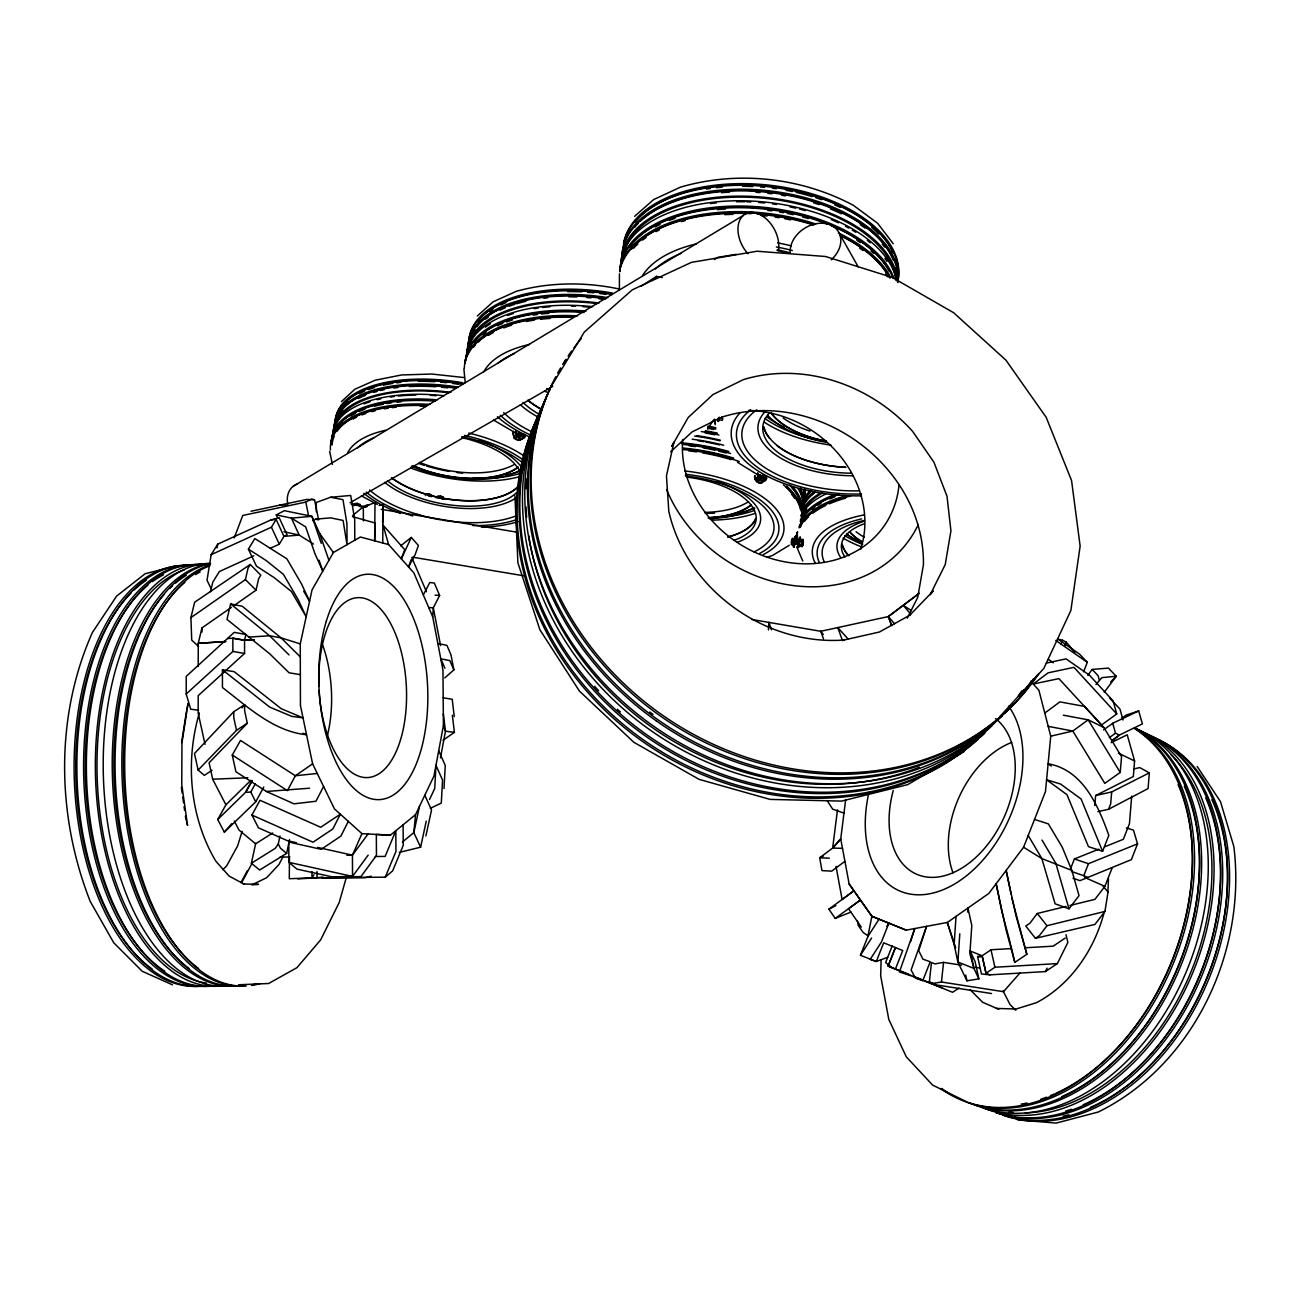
<?xml version="1.0" encoding="UTF-8"?>
<svg xmlns="http://www.w3.org/2000/svg" width="1301" height="1301" viewBox="0 0 1301 1301"><rect width="100%" height="100%" fill="white"/><g stroke="black" fill="none" stroke-linecap="round" stroke-linejoin="round"><path stroke-width="1.5" d="M198.224 666.567L198.256 643.328L201.915 627.944L231.432 607.339M222.438 669.804L269.73 707.126L291.766 716.379L303.019 717.876L281.244 708.703L234.213 671.658L222.438 669.804L222.438 687.497C247.694 706.85 273.486 731.373 306.532 734.74L302.905 733.227M198.63 710.232L190.727 709.208L186.206 694.002L186.222 676.39L234.213 632.351L245.905 634.481L244.555 640.32L244.572 653.444L198.191 695.661L198.175 713.143L205.038 744.351M797.497 544.046L797.594 542.484M797.643 544.029L798.359 541.411M797.789 540.728L796.911 541.883M798.294 543.476C798.798 547.363 799.546 536.077 798.798 542.159M799.465 543.2L799.025 546.095L802.164 546.566L803.4 541.915M798.928 541.655L798.781 540.094L798.261 541.118M799.042 543.574L799.221 544.745L799.334 542.972M799.302 540.956L798.733 541.85M619.374 289.96L619.439 273.812M794.423 542.924L795.09 543.379M794.732 541.07L794.651 539.492M794.878 542.566C792.651 549.705 797.968 523.75 794.911 542.68M795.253 542.615L795.09 544.127L795.399 539.59M795.171 540.338L795.155 536.451L794.374 538.858M795.838 543.493L795.643 541.639M796.391 543.542L796.846 542.371M796.765 542.842L796.911 544.403L797.432 543.379M796.928 540.289L796.846 539.801A118.733 54.105 4.5 0 1 797.627 531.719M798.407 541.818C801.692 526.921 797.155 557.153 798.342 542.598M792.033 543.672L792.179 542.598M791.805 541.623L792.407 539.151M792.651 543.249L792.781 541.72L792.244 543.265M791.984 539.834L792.342 542.143M795.106 539.427L793.48 547.201L793.399 543.102M793.512 543.428L793.919 543.054M794.293 539.59L794.358 541.005M289.44 858.335L289.294 878.728L323.412 877.411L297.783 878.907M802.164 546.566L803.27 539.573L800.115 539.118L798.57 547.623L798.781 543.314M382.624 522.628L383.014 505.064L379.079 505.406M382.738 543.005L383.014 505.064M881.102 960.073L880.679 975.848L888.794 1019.415L906.309 1056.851L932.606 1085.083L966.318 1101.638M463.888 368.964L465.238 382.657M802.587 544.501C803.969 533.28 801.335 552.453 802.392 542.647M443.999 788.536L445.267 765.492L438.697 750.726M768.436 629.96L768.891 622.398L771.493 629.83M803.221 543.314L802.587 545.249L802.408 544.078M802.652 541.801L802.083 544.794M802.896 543.233L802.896 544.777M803.416 541.558L803.221 540.761L802.554 542.712L802.473 541.395M797.155 544.046L797.643 540.826M798.18 540.533L797.594 543.639M798.147 541.135L797.594 540.679M792.764 543.281L792.927 541.834L792.732 542.907M794.423 542.062L794.569 543.005M795.106 541.118L795.057 540.013M795.383 543.704L796.212 543.542M795.529 540.744L796.098 539.687L796.277 540.858M796.033 543.135L796.586 543.607M796.423 543.184L796.586 544.355L796.667 543.265M796.911 543.493L796.797 543.249M797.269 540.777L797.302 540.354A118.7 54.154 4.5 0 1 797.318 532.288M797.171 543.298L797.708 543.769M797.399 541.021L796.846 540.565M799.107 543.346L799.465 542.761M792.016 543.2C794.472 533.036 787.886 545.33 793.984 544.956L794.602 542.045L792.195 541.688L791.577 544.599M792.423 539.622L792.098 540.679M795.187 540.809L795.155 539.948M1065.991 934.703L1067.877 942.363L1057.371 963.586L994.923 967.245L986.028 973.262L982.157 955.796L970.172 950.966L975.051 961.52L978.856 978.872L966.936 980.808L957.861 962.024L954.137 944.477L956.024 916.392M959.796 933.793L957.894 962.024L974.026 968.464L970.204 950.966M967.668 912.066L967.944 908.049L971.798 925.483L969.879 953.812L974.026 968.464M399.309 852.383L420.613 847.195L413.832 832.575L415.539 814.637L433.949 776.095L443.413 725.6L442.958 670.064L432.696 616.772L433.314 607.795L439.624 595.484L434.323 583.011L429.769 582.539L423.313 594.931M1133.805 768.94L1139.725 767.574L1149.32 772.859L1148.067 788.585L1108.566 809.287L1097.865 811.629M1131.707 796.098L1129.447 823.647L1123.316 839.324L1104.5 846.886M1111.135 742.66L1127.219 734.805L1134.586 760.971L1133.317 776.534L1095.637 795.545L1094.775 805.498M1048.216 726.365L1072.805 731.048L1104.793 783.365L1120.226 772.436L1121.56 756.629L1103.833 727.503L1084.546 706.41L1059.86 701.889L1044.784 713.078M1149.32 772.859L1111.688 791.935L1110.664 803.953L1108.566 809.287M718.542 419.703L718.461 421.475L719.372 417.214M794.082 544.306L794.033 547.282L795.074 543.623M1030.701 681.204L1038.914 690.294L1050.736 736.171L1045.467 791.61L1023.578 847.26L988.825 893.445L947.339 922.458L906.179 930.15L871.865 916.294L849.163 884.046L840.739 838.917L845.601 800.196M796.976 541.395L797.041 540.354M797.724 541.509L797.676 540.435M798.716 542.647L798.781 544.68L799.448 543.021M798.847 543.249L798.847 543.932M799.237 541.736L800.261 536.858L799.025 546.095M802.522 544.729L802.457 543.655M803.27 541.671L803.302 542.826M791.967 542.094L792.081 542.924M792.081 542.289L792.569 539.622M792.846 540.793L792.472 541.183M795.854 541.232L795.724 540.387M796.602 541.346L796.521 539.769L795.822 542.859M943.567 962.382L934.85 963.878L931.483 962.48L929.337 981.995L932.719 983.442L941.452 982.011L943.567 962.382L961.537 965.179M718.071 418.385L717.859 421.378L718.526 418.532M844.918 861.327L831.713 871.133L821.972 870.613L819.679 857.782L832.656 848.057L837.502 809.791M354.083 505.227L354.295 503.698L357.303 503.357L360.117 504.544L359.905 506.073M802.164 542.663L802.148 540.598M803.221 542.192L802.847 544.42M791.87 543.2L792.033 541.606M795.789 541.704L795.562 540.061M796.098 541.118L795.936 542.289M796.846 541.232L796.684 542.403M797.968 541.411L797.806 542.566M798.586 544.029L799.481 540.191M799.465 541.623L799.204 543.363M365.727 506.918L365.923 505.373L368.947 505.032M795.269 541.59L795.074 542.745M797.139 541.866L796.96 543.021M798.554 542.68L798.18 540.452M181.603 742.562L186.45 711.419M1066.104 906.423L1037.287 913.481L1029.855 923.255L1025.79 926.019L1035.417 938.314L1094.905 924.442L1104.939 911.432L1108.029 892.014L1103.037 886.095M270.218 548.339L279.292 544.192L283.96 536.37L287.017 534.727L279.211 517.798L271.063 519.863L217.755 544.127L211.169 554.665L207.022 580.279L211.12 588.637M440.519 495.892L440.177 497.974L442.86 499.226L443.202 497.161L440.519 495.892L437.445 496.136L437.038 497.665M428.631 495.925L428.988 493.86L425.899 494.104L425.508 495.632M796.212 542.907L796.586 540.631M796.472 542.322L796.098 543.411M217.056 547.949L217.755 544.127M353.905 505.78L354.295 503.698M356.913 505.439L357.303 503.357M359.726 506.626L360.117 504.544M440.454 757.93L445.462 731.162L443.316 713.826M1103.931 913.204C1094.06 950.072 1070.869 984.515 1036.604 1002.632L1016.081 1009.007L996.322 1008.421M1107.883 892.405L1108.452 878.956M887.705 957.308L876.305 961.472L860.449 955.292L867.865 936.574L871.865 916.294M186.775 709.809L188.076 703.402L181.961 742.773L181.766 784.536L187.555 825.387L186.498 821.76M796.017 542.728L795.627 543.769M794.358 542.598L793.968 543.216M798.18 541.541L798.716 540.842M798.635 543.119L798.391 544.111M802.099 544.306L802.473 540.647L802.766 541.785M713.989 419.459L713.517 420.89M255.728 843.276L251.386 863.246L259.647 869.995L286.627 853.391L289.554 839.633M251.386 863.246L275.308 848.317L278.284 843.942L279.975 836.055M419.491 806.376L413.832 832.575L402.464 842.007M300.255 643.914L312.029 589.922L333.381 552.502L360.41 537.004L388.609 544.582L413.816 572.814L432.696 616.772M420.613 847.211L426.256 821.142M425.899 835.925L431.525 809.97L424.809 795.22M234.717 605.063L256.037 590.182L258.639 578.75L260.802 575.14L250.247 564.488L194.63 602.233L190.922 617.633L191.719 640.092L198.549 646.402M190.922 617.633L245.401 579.612L248.052 568.114L250.247 564.488M300.287 656.891L281.097 637.88L242.23 606.25L230.602 603.908L226.992 619.406L269.632 653.72L289.066 672.796L300.336 674.634M210.502 591.727L212.762 582.246L219.349 571.562L253.858 555.803M791.886 540.175L791.707 542.875M792.651 540.289L792.732 539.948M794.878 543.655L795.464 543.428M431.281 496.64L431.672 495.128L428.988 493.86M442.795 498.673L443.202 497.161M346.359 877.346L339.171 902.585L320.664 939.875L296.921 967.684L268.591 983.507L238.538 984.776M242.116 831.355L237.644 845.861L226.618 865.946L222.829 869.686M802.099 541.346L803.27 539.573M910.57 941.631L914.766 928.54L899.43 971.961L911.025 975.766M199.346 712.948C185.035 761.638 189.67 817.272 215.868 861.246L229.122 876.077L244.393 884.257L243.076 883.932L258.541 884.355L251.857 884.859L266.624 877.736L278.934 864.547L283.309 856.253M411.214 559.56L408.563 566.927L415.165 554.551L418.402 545.526L411.327 537.427L400.61 545.851M411.327 537.427L401.326 558.828L404.741 549.656L383.144 525.262L388.609 544.582M234.229 537.931L242.767 515.456L305.8 502.088L311.687 498.999L314.533 499.812L318.599 519.912L315.769 519.148L312.842 520.725M1069.942 905.48L1094.922 899.365L1104.891 886.371L1112.127 867.913M1126.422 827.94L1133.464 830.136L1137.546 843.845L1131.382 859.636L1079.976 880.647L1072.967 878.224M1070.398 869.182L1074.398 858.969L1098.857 849.146M1071.487 871.459L1083.766 875.687L1088.465 863.701L1137.546 843.845M1102.598 851.293L1081.082 798.977L1060.478 783.983L1046.589 779.803L1066.966 794.667L1088.465 846.658L1102.598 851.293L1108.826 835.372C1098.19 805.612 1082.969 769.867 1048.118 763.785L1051.241 766.045M958.951 988.158L952.592 992.289L895.364 969.18L902.731 950.527L883.688 942.835L876.321 961.488L870.141 959.439L881.379 942.103L888.876 923.157L886.81 926.328M922.799 980.596L930.215 961.797L922.962 959.162L918.701 950.755L926.572 926.345L911.123 969.977L915.449 978.206L922.799 980.596L912.944 976.4M1061.031 643.962L1062.51 640.222L1066.267 642.141L1074.902 652.403M1064.803 645.881L1066.267 642.141L1065.356 643.231M1083.587 671.771L1087.311 662.323L1079.586 654.159L1057.469 638.807M892.242 945.827L885.639 962.512L892.031 967.602L908.911 974.433M371.143 876.191L365.288 877.638L321.851 877.85L385.259 877.15L395.959 851.423L395.813 830.77L385.129 856.416L375.241 856.513M296.514 842.739L288.789 841.031L288.855 862.335L296.953 869.117L332.194 876.874L352.538 876.402L352.441 855.18L361.922 833.616M429.525 799.513L434.729 788.536L435.965 765.33L442.551 780.08L441.299 803.107L430.289 808.311M348.31 821.37L340.895 836.104L321.249 849.325L292.253 842.853L258.444 827.826L251.939 815.06L259.972 800.261L320.68 827.257L340.342 814.198L332.845 828.965L313.004 842.219L251.939 815.06M907.301 618.154L917.742 597.305L923.434 564.78C924.848 465.547 815.662 386.95 721.762 417.166M323.591 786.503L315.915 801.27L293.945 803.823L266.429 791.48L235.888 771.721L232.277 755.035L240.522 740.432L295.36 775.754L317.265 773.461M240.961 882.615L247.304 870.857M241.726 882.501L252.02 863.409M1011.04 948.608L990.988 949.763L982.157 955.796L977.604 956.56L981.458 973.994L989.963 974.839L1045.337 971.587L1047.175 968.172M250.947 780.226L225.919 804.782L217.722 819.516L224.325 832.168L255.728 801.823L263.794 787.007M231.724 823.728L224.325 832.168M255.728 801.823L250.784 792.098L255.289 783.852M251.922 780.779L245.58 792.293L217.722 819.516M252.15 780.925L245.58 792.276L250.784 792.098M211.169 554.665L271.421 527.214L276.137 519.424L283.96 536.37L299.197 535.101L313.46 544.013M634.595 216.34L653.671 199.573L680.488 187.149C737.634 170.431 801.009 177.359 853.472 205.395L877.573 223.219L893.234 243.742M248.393 549.136L266.054 560.455L283.39 574.326L298.254 599.777L306.174 616.772L291.408 591.483L274.104 577.579L256.443 566.13L248.393 549.136L254.85 538.549L286.87 558.812L301.669 584.214L309.557 601.241L303.67 591.142M550.665 387.243L584.344 332.031L632.237 289.863L691.449 262.363L757.084 251.223L825.615 256.508L892.34 277.471L953.649 312.728L1005.949 360.182L1046.183 417.328L1071.552 480.508L1080.139 546.095L1070.869 610.511L1043.825 668.421L999.818 716.591M867.865 936.574L879.021 919.189M860.449 955.292L871.572 938.021M707.646 429.119L712.915 420.792M368.183 855.082L352.538 876.402L288.855 862.335M346.879 855.31L352.425 855.147L368.069 833.974M1087.766 675.365L1092.173 669.43L1108.419 668.096L1116.225 676.276L1104.24 692.311M1095.962 684.472L1101.914 677.626L1116.225 676.276L1110.712 681.919M1104.939 911.432L1046.996 925.727L1039.499 935.533L1035.417 938.314M1028.213 835.47L1041.857 858.579L1055.127 903.821L1068.983 908.814L1079.033 895.657L1071.845 870.402L1062.201 847.081L1048.362 823.891L1034.539 819.419M314.045 874.744L311.98 877.378L311.964 871.621M759.508 474.686L760.646 478.134L763.557 479.451L765.313 477.321M225.919 804.782L212.681 779.234L209.087 762.793L247.304 723.226L244.604 710.655L244.604 704.735L233.773 711.712L194.467 753.507L198.126 770.094L204.355 775.396L212.063 770.192M242.019 707.842L244.604 704.735M832.656 848.089L840.739 838.934L832.656 848.057L842.495 848.366M1020.195 972.725L1003.494 991.687L941.452 982.011M653.883 279.308L656.582 276.349L662.274 277.585M198.126 770.094L236.506 730.333L247.304 723.226M909.659 615.373L933.272 590.898L930.199 594.703L945.242 564.553L950.933 530.824L946.998 496.234L933.907 462.164L912.652 431.412C871.085 385.08 804.083 361.158 743.424 379.599L712.948 394.577L688.196 417.507L671.771 446.341L673.999 442.047L666.454 475.873L668.828 511.472C686.538 589.32 764.728 645.784 844.04 640.043M670.649 451.821L692.002 431.965L722.153 417.019M341.512 401.554L354.848 389.243L375.176 380.217L401.619 374.948L431.834 374.037L463.79 377.518M186.206 694.002L232.863 651.443L232.863 638.173L244.555 640.287L254.313 639.669L244.555 640.287L232.863 638.222L227.642 638.515M477.337 315.964L493.128 301.816L516.481 291.245C549.835 282.057 585.271 281.845 619.016 288.952M444.796 677.886L453.87 669.885L450.975 654.81L446.91 645.345L437.835 643.491M385.259 877.15L392.626 870.906L403.245 845.341L403.115 824.801M352.734 515.472L363.321 506.772L374.997 502.674L374.655 540.826L375.127 523.002L352.457 516.611M332.21 876.907L360.946 876.598L376.461 855.391L376.331 834.429L390.414 835.177L415.539 814.637M919.27 593.305L888.355 616.56L820.72 631.294M919.091 593.419L888.29 616.544L891.722 625.651L888.355 616.56L894.503 623.764M851.049 912.05L835.209 918.392L828.9 909.171L853.911 890.778L842.121 899.528L836.023 866.336M835.209 918.392L860.416 900.032L848.528 908.732L861.262 927.076M1116.746 713.94L1101.524 724.999L1058.9 678.618L1033.254 684.017L1048.118 672.828L1073.959 667.348L1116.746 713.94L1113.103 700.93L1089.425 675.154L1066.023 658.875L1046.297 663.103M1103.541 729.926L1112.729 723.275L1138.684 710.948L1142.408 723.893L1119.348 735.098L1111.672 740.627M1121.787 718.298L1126.259 715.062L1138.684 710.948M1109.346 737.634L1115.494 733.211L1119.348 735.098L1111.916 741.31M443.007 740.253L454.407 732.382L452.341 715.176M1010.275 943.062L1001.835 911.497L996.143 883.721L1005.901 929.125L1014.813 962.398L1026.831 954.3L1011.869 898.21M1065.194 938.086L1053.143 946.169L1025.074 947.795M714.379 259.566L717.697 257.37L736.333 254.313M1045.337 971.587L1057.371 963.586M641.36 286.106L656.582 276.349M272.69 832.965L255.614 843.829L238.929 829.957L234.294 820.996M515.716 437.25L513.928 438.388L517.017 439.738M520.189 436.469L524.482 435.168L520.189 436.469L517.765 433.672L519.132 432.81L521.555 435.607M789.284 545.282L772.615 555.413L766.826 557.332M292.969 486.444L743.326 215.429M963.878 751.75L907.691 784.633L841.601 801.091L770.078 799.399L699.125 779.364L633.88 742.318L579.433 691.091L539.899 629.765L517.896 562.78L514.936 495.86M350.05 502.755L552.746 386.381M910.098 615.048L879.378 632.026L843.65 640.108M760.646 478.134L762.646 477.044L765.557 478.361L763.557 479.451M277.812 518.286L276.251 514.92L284.35 510.675L311.931 516.334L319.623 533.41L328.925 560.308M828.9 909.171L835.844 905.659M823.354 856.058L819.679 857.814L829.355 858.172M354.783 540.224L354.685 519.441L350.701 495.47L330.649 497.258L316.289 502.462L316.322 511.716M436.014 497.714L440.34 497.356L444.08 499.129M175.115 566.228L145.175 573.725L116.635 596.069L92.355 632.562C54.821 716.965 56.642 815.971 90.192 901.333L113.74 942.77L142.183 971.245L172.464 984.841M1050.736 736.171L1072.805 731.048L1088.173 719.827L1103.833 727.503M1095.637 795.545L1111.688 791.935M250.995 511.244L306.711 499.438L314.533 499.812M761.41 480.573L758.711 481.045L756.369 478.296L754.856 479.142L757.182 481.874M309.508 788.211L266.429 791.48M271.063 519.863L276.137 519.424M315.769 519.148L330.73 517.863L343.074 520.433L347.042 544.68L346.944 523.75L342.976 499.633L330.649 497.258M248.556 637.132L269.6 635.75L281.097 637.88L300.255 643.881L300.45 705.484M212.681 779.218L247.873 777.754M279.943 857.196L289.96 856.936M437.868 497.551L443.413 498.885M279.878 504.902L285.944 505.032M428.745 607.567L433.314 607.795L440.584 645.572M390.414 835.193L361.954 833.648L334.438 808.88L312.598 763.817L295.36 775.754L287.407 790.65L232.277 755.035M435.136 595.142L439.624 595.484M1017.512 1119.901L1056.233 1123.088L1098.369 1111.981C1194.351 1064.608 1246.765 950.933 1233.852 846.561L1220.501 801.644L1197.164 766.484M977.604 956.56L981.003 956.902M454.407 732.382L445.462 731.162L443.413 725.6M792.244 538.338L794.651 538.695M800.082 541.053L803.237 541.525M799.546 544.55L802.701 545.021M791.301 544.387L793.984 544.956M975.506 967.359L979.49 967.977M991.557 993.541L936.671 984.987L929.337 981.995M443.186 697.808L452.211 699.271L454.26 716.575M351.107 504.235L365.126 506.593M381.128 509.293L517.18 532.239M412.336 557.137L524.352 575.888M751.636 619.455L820.785 631.294L823.289 634.465M232.863 651.443L244.572 653.444M1063.356 715.192L1088.173 719.827L1120.226 772.436M276.251 514.92L291.424 518.107L311.931 516.334L321.266 543.346M284.008 531.751L299.197 535.101L291.424 518.107L305.686 526.905L315.07 554.063L322.794 571.058L319.054 560.227M317.72 847.439L352.425 855.147M1057.729 639.116L1062.51 640.222M428.777 495.323L431.916 496.527M428.728 495.632L430.989 496.331M1074.398 858.969L1088.465 863.701M843.975 813.141L832.673 809.141L827.029 800.489M892.047 967.619L888.111 966.074L895.462 947.502L888.128 966.09L895.364 969.18M989.996 974.856L985.995 973.262L982.125 955.796M906.212 930.15L871.898 916.294L849.179 884.062M916.408 977.458L942.64 988.061M998.745 1009.283L982.662 1002.29L970.302 989.866M1071.845 870.418L1041.857 858.579L1023.578 847.244M1083.766 875.671L1087.717 877.427M1084.692 877.459L1104.907 886.371M1118.388 753.133L1134.586 760.971M361.402 495.876L377.29 504.381M515.554 432.94L493.486 420.012M737.439 462.245L758.955 475.564M911.529 610.673L903.252 605.355L910.619 613.974M1055.778 640.434L1087.311 662.323M1048.346 659.314L1053.322 662.778M868.011 935.842L863.083 932.394L858.318 925.531L857.505 921.157M230.602 603.908L269.616 635.782M286.627 853.391L280.431 848.171L278.284 843.942M1015.853 1010.259L1010.064 1004.616L1003.087 990.939M269.6 635.75L289.017 654.907M245.401 579.612L256.037 590.182M1092.173 669.43L1098.093 675.707L1099.296 680M1109.477 697.889L1119.95 709.045L1123.056 720.038M848.301 639.23L837.795 627.586L842.479 640.629M1037.287 913.481L1046.996 925.727M319.623 533.41L333.381 552.502M802.766 561.024L796.684 546.729M1042.003 840.056L1055.81 863.344L1068.983 908.814M839.259 233.286L858.188 266.835M955.747 947.941L947.307 922.458L954.137 944.477M973.994 968.464L978.856 978.872M271.421 527.214L279.292 544.192M444.942 668.226L440.795 658.843L449.837 660.583L453.87 669.885M411.88 557.722L426.452 591.76M820.785 631.294L823.452 638.775M1112.729 723.275L1115.494 733.211M1026.831 954.3L1016 915.806L1006.145 870.418L1011.056 894.242M1010.779 944.933L1014.813 962.398M990.988 949.763L994.923 967.245M965.684 975.051L966.936 980.808M236.506 730.333L233.773 717.68L233.773 711.712M300.433 705.467L312.614 763.85M329.657 451.252L332.373 464.392M305.8 502.088L308.418 514.952M181.376 787.43L182.189 793.171M182.725 796.993L183.539 802.733M184.075 806.555L184.612 810.377M185.425 816.117L185.978 819.939M201.915 627.944L202.045 631.993M363.402 520.872L363.321 506.772L367.256 506.431L366.264 506.463A5.383 2.374 10.7 0 0 365.239 506.658M317.005 871.491L317.037 877.281M747.945 253.711A26.898 17.986 61.1 0 1 739.781 220.211A26.898 17.986 61.1 0 1 764.728 217.609A26.898 17.986 61.1 0 1 778.34 250.524M287.83 504.544A21.45 17.157 58 0 1 296.872 484.216M519.229 433.77A2 1.529 57.8 0 0 521.522 435.054A2.407 1.838 57.8 0 1 519.668 433.981A2 1.529 57.8 0 0 521.213 434.876M515.879 437.933A2 1.529 57.7 0 1 515.163 437.591M525.441 435.347A5.724 4.391 57.8 0 1 519.912 438.209A5.724 4.391 57.8 0 1 515.944 431.151M525.116 435.542A5.724 4.391 57.8 0 1 519.587 438.404A5.724 4.391 57.8 0 1 515.619 431.347M521.213 435.25A2 1.529 57.8 0 1 518.741 433.493M518.644 436.502A2 1.529 57.8 0 1 516.578 433.737A2.391 1.838 57.8 0 0 519.961 436.339M522.563 437.835A5.724 4.391 57.8 0 1 516.79 439.169A5.724 4.391 57.8 0 1 513.44 432.436M522.953 435.266A5.724 4.391 57.8 0 1 522.921 436.616M522.238 438.03A5.724 4.391 57.8 0 1 515.879 438.974A5.724 4.391 57.8 0 1 513.472 431.428M522.644 435.477A5.724 4.391 57.8 0 1 522.595 436.827M518.969 436.485A2 1.529 57.8 0 1 516.155 433.981M518.66 435.998A2.407 1.838 57.8 0 1 517.749 435.201M518.644 435.737A2 1.529 57.8 0 1 517.879 435.071A2.407 1.838 57.8 0 0 518.383 435.526M519.636 436.372A2.391 1.838 57.8 0 1 515.944 433.753M518.839 436.551A2 1.529 57.8 0 1 516.367 433.867M519.538 436.599A2.391 1.838 57.8 0 1 516.155 433.623M519.701 435.054A2 1.529 57.8 0 1 518.514 433.461M518.806 435.25A2.407 1.838 57.8 0 1 518.4 434.794M517.863 433.672A2.407 1.838 57.8 0 1 517.798 433.087M518.432 436.307A2 1.529 57.8 0 1 516.741 434.046M518.448 436.128A2.407 1.838 57.8 0 1 517.538 435.331A2 1.529 57.8 0 0 518.644 436.177M516.936 433.623A2.407 1.838 57.8 0 0 517.213 434.794A2 1.529 57.8 0 1 516.952 433.916M519.766 436.437A2.407 1.838 57.8 0 1 518.757 436.469M518.237 436.274A2.407 1.838 57.8 0 1 516.725 433.77M521.847 434.908A2.407 1.838 57.8 0 1 519.896 433.835M519.018 435.119A2.407 1.838 57.8 0 1 518.611 434.648M518.286 434.111A2.407 1.838 57.8 0 1 518.074 433.542M519.733 435.315A2.407 1.838 57.8 0 1 518.286 433.396M521.002 435.006A2 1.529 57.8 0 1 519.099 433.672A2.407 1.838 57.8 0 0 521.896 435.087A2.407 1.838 57.8 0 1 518.497 433.266M522.904 433.981A2 1.529 57.8 0 1 521.636 433.835M523.701 433.786A2.407 1.838 57.8 0 1 520.953 433.884M523.035 433.916A2 1.529 57.8 0 1 521.425 433.965M523.49 433.932A2.407 1.838 57.8 0 1 521.229 434.371M521.002 434.68A2 1.529 57.8 0 1 520.156 434.225M515.977 438.226A2.391 1.838 57.8 0 1 514.968 437.673M514.545 437.217A2.391 1.838 57.8 0 1 514.237 436.697M515.651 438.063A2 1.529 57.7 0 1 515.229 437.9M761.817 477.5A1.984 1.431 61.8 0 1 760.857 475.776A1.984 1.431 61.8 0 0 761.882 477.321M765.606 476.296A1.984 1.431 61.8 0 1 762.874 475.353A2.374 1.724 61.8 0 0 765.915 476.719M763.232 481.061A5.643 4.114 61.8 0 1 757.93 482.476A5.643 4.114 61.8 0 1 754.596 475.808M763.589 480.866A5.643 4.114 61.8 0 1 758.288 482.281A5.643 4.114 61.8 0 1 754.954 475.613M760.516 479.272A1.968 1.431 61.8 0 1 757.914 476.67M761.931 477.711A1.968 1.431 61.8 0 1 760.467 474.946A2.374 1.724 61.8 0 0 761.687 477.939M766.435 477.939A5.659 4.114 61.8 0 1 760.825 480.573A5.659 4.114 61.8 0 1 757.8 472.686M766.793 477.743A5.659 4.114 61.8 0 1 761.768 480.687A5.659 4.114 61.8 0 1 757.849 473.694M760.63 478.67A1.968 1.431 61.8 0 1 759.849 478.166M759.15 476.833A1.968 1.431 61.8 0 1 759.182 475.906M760.256 478.719A2.374 1.724 61.8 0 1 759.8 478.361M759.134 477.337A2.374 1.724 61.8 0 1 758.987 475.629M761.654 477.695A1.968 1.431 61.8 0 1 760.581 476.036M763.524 478.02A2.374 1.724 61.8 0 1 762.175 478.183M760.483 476.654A1.968 1.431 61.8 0 1 760.304 475.694M760.109 475.515A2.374 1.724 61.8 0 0 760.321 476.686A1.968 1.431 61.8 0 1 760.06 475.824M760.565 479.012A1.968 1.431 61.8 0 1 758.694 476.166M760.971 479.402A2.374 1.724 61.8 0 1 758.272 476.036M760.256 479.223A2.374 1.724 61.8 0 1 758.516 475.89M760.386 478.801A1.968 1.431 61.8 0 1 759.605 478.296M759.052 477.434A1.968 1.431 61.8 0 1 758.938 476.036M759.865 475.646A2.374 1.724 61.8 0 0 760.093 476.816A1.968 1.431 61.8 0 1 759.817 475.955M760.483 478.589A2.374 1.724 61.8 0 1 760.044 478.231M759.199 476.621A2.374 1.724 61.8 0 1 759.231 475.499M759.768 477.044A1.968 1.431 61.8 0 1 759.654 475.646M759.849 476.947A2.374 1.724 61.8 0 1 759.703 475.239M758.759 475.759A2.374 1.724 61.8 0 0 760.5 479.093A1.968 1.431 61.8 0 1 757.572 476.849A2.374 1.724 61.8 0 0 760.906 479.451M758.158 476.865A1.968 1.431 61.8 0 0 760.467 479.223A1.968 1.431 61.8 0 1 757.914 476.995M761.134 479.321A2.374 1.724 61.8 0 1 757.963 476.686M756.71 480.036A2.358 1.724 61.8 0 1 756.32 479.565M757.247 477.874A1.968 1.431 61.8 0 0 757.393 478.345A2.374 1.724 61.8 0 1 757.247 477.077M757.231 478.378A2.374 1.724 61.8 0 1 757.052 477.792M762.191 477.06A2.374 1.724 61.8 0 1 761.345 475.45M764.988 476.703A2.374 1.724 61.8 0 1 764.484 477.5A2.374 1.724 61.8 0 0 764.955 477.239M762.484 476.735A1.984 1.431 61.8 0 1 761.914 475.873M764.386 477.109A1.984 1.431 61.8 0 0 764.646 476.816A1.984 1.431 61.8 0 1 764.386 476.93M763.362 475.678A1.984 1.431 61.8 0 0 765.573 476.459A1.984 1.431 61.8 0 1 763.589 475.548M765.671 476.849A2.374 1.724 61.8 0 1 762.711 475.369M763.362 478.101A2.374 1.724 61.8 0 1 762.906 478.15M761.931 477.809A2.374 1.724 61.8 0 1 760.63 475.841M761.752 477.125A1.984 1.431 61.8 0 1 761.052 475.776M761.719 477.321A2.374 1.724 61.8 0 1 760.874 475.711M764.516 476.963A2.374 1.724 61.8 0 1 764.321 477.418A2.374 1.724 61.8 0 0 765.037 477.028M765.752 476.638A2.374 1.724 61.8 0 1 762.484 475.499M763.98 476.849A1.984 1.431 61.8 0 1 763.573 476.654M762.435 476.93A2.374 1.724 61.8 0 1 761.768 475.89M763.329 476.784A1.984 1.431 61.8 0 1 762.63 476.068M764.858 476.849A1.984 1.431 61.8 0 1 764.533 477.012M765.199 477.109A2.374 1.724 61.8 0 1 764.337 477.369M762.906 476.654A2.374 1.724 61.8 0 1 762.532 476.182M762.662 476.784A2.374 1.724 61.8 0 1 761.996 475.759M748.612 410.433A108.926 94.192 33 0 1 860.595 549.494M918.246 524.661A141.825 121.188 33 0 1 791.886 585.369A141.825 121.188 33 0 1 666.584 489.501M899.04 484.606A113.122 96.746 33 0 1 782.161 561.316A113.122 96.746 33 0 1 682.716 439.543M984.987 732.609A276.69 239.872 34.3 0 1 980.661 736.773A277.08 240.116 34.3 0 0 985.02 732.577M977.734 739.472A276.69 239.872 34.3 0 1 640.368 739.895A276.69 239.872 34.3 0 1 535.475 421.914M977.685 739.391A277.08 240.116 34.3 0 1 640.45 737.748A277.08 240.116 34.3 0 1 536.305 420.044M1022.635 693.173A282.089 243.222 34.3 0 1 1020.13 696.295M1013.577 703.955A282.089 243.222 34.3 0 1 1005.201 712.769A282.496 243.466 34.3 0 0 1012.373 705.451M1030.864 681.919A282.089 243.222 34.3 0 1 1026.278 688.392M652.956 714.379A278.593 240.197 34.3 0 1 649.768 712.005M538.272 415.539A278.024 240.701 34.3 0 0 644.743 735.537A278.024 240.701 34.3 0 0 984.158 733.26A278.414 240.945 34.3 0 1 643.052 732.105A278.414 240.945 34.3 0 1 540.679 410.222M1021.708 690.961A279.682 241.742 34.3 0 1 1018.293 695.807M991.834 725.812A279.682 241.742 34.3 0 1 649.134 729.324A279.682 241.742 34.3 0 1 542.501 405.945M919.352 767.216A276.202 238.734 34.3 0 1 528.743 535.654M526.629 517.213A276.202 238.734 34.3 0 1 526.076 506.967M526.173 488.737A276.202 238.734 34.3 0 1 526.84 478.817M1023.708 690.002A280.805 242.425 34.3 0 1 1018.976 696.393M994.533 723.096A280.805 242.425 34.3 0 1 651.085 724.413A280.805 242.425 34.3 0 1 544.843 400.578M1033.514 678.764A282.496 243.466 34.3 0 1 1020.391 696.344M1027.888 688.018A283.488 244.068 34.3 0 1 672.584 724.185A283.488 244.068 34.3 0 1 552.177 384.12M563.935 363.028A283.488 244.068 34.3 0 1 566.13 359.661M1037.239 675.089A283.488 244.068 34.3 0 1 1030.327 684.83M1038.8 673.544A283.894 244.328 34.3 0 1 678.569 725.714A283.894 244.328 34.3 0 1 555.755 376.753M557.641 373.192A283.894 244.328 34.3 0 1 560.617 367.923M562.683 364.459A283.894 244.328 34.3 0 1 565.902 359.352M568.114 356.002A283.894 244.328 34.3 0 1 571.562 351.075M573.92 347.855A283.894 244.328 34.3 0 1 581.319 338.553M620.414 712.005A274.56 237.709 34.3 0 1 617.39 709.289M598.639 690.733A274.56 237.709 34.3 0 1 594.59 686.278M995.509 718.591A87.639 56.837 -65.8 0 1 1003.266 819.028A87.639 56.837 -65.8 0 1 922.116 876.126A87.639 56.837 -65.8 0 1 893.25 790.52M1008.535 706.199A109.869 70.921 -65.8 0 1 956.121 883.07A109.869 70.921 -65.8 0 1 868.97 792.358M953.031 872.857A86.094 57.651 -65.7 0 1 1011.755 742.416M1134.342 728.381A205.607 141.467 -67.4 0 1 1157.971 990.663A205.607 141.467 -67.4 0 1 941.062 1088.791M1134.7 728.332A205.477 141.516 -67.4 0 1 1169.453 972.481A205.477 141.516 -67.4 0 1 967.391 1102.337M949.697 1093.881A205.477 141.516 -67.4 0 1 941.599 1088.4M1144.229 732.951A203.85 142.248 -67.4 0 1 1201.408 970.757A203.85 142.248 -67.4 0 1 995.85 1112.534M1178.088 784.633A202.907 139.744 -67.4 0 1 1056.005 1093.247M1054.314 1094.011A202.907 139.744 -67.4 0 1 1050.427 1095.653M1046.541 1097.182A202.907 139.744 -67.4 0 1 1040.67 1099.264M1027.009 1102.988A202.907 139.744 -67.4 0 1 1021.236 1104.094M1135.871 728.544A204.615 141.907 -67.4 0 1 1187.276 969.31A204.615 141.907 -67.4 0 1 981.377 1107.362M1139.676 730.544A204.257 142.069 -67.4 0 1 1193.147 971.831A204.257 142.069 -67.4 0 1 985.426 1108.777M1149.824 735.439A203.72 142.313 -67.4 0 1 1201.929 975.555A203.72 142.313 -67.4 0 1 996.094 1112.631M1152.784 737.016A203.411 142.443 -67.4 0 1 1207.962 975.067A203.411 142.443 -67.4 0 1 1002.973 1115.071M1154.751 737.992A203.281 142.508 -67.5 0 1 1209.523 977.262A203.281 142.508 -67.5 0 1 1003.185 1115.168M1134.423 727.779A205.151 141.663 -67.4 0 1 1175.697 972.042A205.151 141.663 -67.4 0 1 970.644 1103.492M1184.3 786.276A202.468 139.955 -67.4 0 1 1061.583 1096.694M1134.716 727.861A205.021 141.728 -67.4 0 1 1178.917 970.335A205.021 141.728 -67.4 0 1 974.612 1104.923M1171.144 754.824A201.72 140.297 -67.4 0 1 1191.358 970.92A201.72 140.297 -67.4 0 1 1025.351 1112.892M1013.072 1112.501A201.72 140.297 -67.4 0 1 1009.056 1112.062M1205.783 798.033A201.183 140.541 -67.4 0 1 1083.245 1104.728M1071.552 1109.249A201.183 140.541 -67.4 0 1 1065.682 1111.087M1211.849 799.611A200.761 140.719 -67.5 0 1 1224.55 841.682M1224.891 843.747A200.761 140.719 -67.5 0 1 1090.401 1107.379M1068.918 1114.778A200.761 140.719 -67.5 0 1 1063.063 1116.144M352.782 505.308A5.383 2.374 10.8 0 1 354.604 504.772L358.198 505.081A4.31 1.903 10.8 0 1 360.93 506.479M360.865 506.805A4.31 1.903 10.8 0 0 358.149 505.39L354.555 505.097A5.383 2.374 10.8 0 0 353.53 505.292M831.29 259.761A26.947 20.686 -32.3 0 0 825.55 223.544A26.947 20.686 -32.3 0 0 790.26 252.931A107.902 57.911 6.4 0 0 777.234 249.792M518.611 486.167A74.531 34.607 10 0 1 460.7 500.511A74.531 34.607 10 0 1 391.471 477.809M518.286 486.119A74.173 34.428 10 0 1 460.635 500.397A74.173 34.428 10 0 1 391.731 477.809M516.237 492.916A74.255 34.314 10 0 1 455.464 505.552A74.255 34.314 10 0 1 387.568 480.817M461.969 437.705A74.255 34.314 10 0 1 521.083 474.345M515.749 498.12A78.792 36.412 10 0 1 384.657 482.329M478.768 440.323A78.792 36.412 10 0 1 493.388 446.162M495.242 447.056A78.792 36.412 10 0 1 523.181 469.759M515.7 516.025A93.33 42.884 10 0 1 442.925 520.205M441.006 519.88A93.33 42.884 10 0 1 369.582 490.038M461.822 436.599A93.33 42.884 10 0 1 524.986 464.766M517.31 519.359A98.388 45.193 10 0 1 473.011 525.637M412.645 515.96A98.388 45.193 10 0 1 366.231 492.103M357.694 447.82A98.388 45.193 10 0 1 373.842 437.868M464.522 435.38A98.388 45.193 10 0 1 522.384 459.367M518.253 521.571A103.43 47.535 10 0 1 481.386 527.198M400.399 513.391A103.43 47.535 10 0 1 363.76 493.29M347.692 452.699A103.43 47.535 10 0 1 385.665 430.273M468.702 433.054A103.43 47.535 10 0 1 524.986 456.586M330.438 449.918A120.44 55.878 10 0 1 426.11 405.652M331.641 443.657A120.31 56.089 10 0 1 437.217 399.814M334.113 430.631A120.034 56.512 10.1 0 1 455.789 388.235M334.39 429.232A120.001 56.561 10.1 0 1 458.05 387.08M332.08 445.04A119.025 55.276 10 0 1 334.259 436.177M337.089 431.2A119.025 55.276 10 0 1 426.647 404.92M330.698 444.796A120.408 55.927 10 0 1 430.322 404.383M331.348 441.381A120.343 56.041 10 0 1 434.957 401.131M332.487 435.412A120.212 56.236 10.1 0 1 444.129 395.715M334.617 431.672A118.733 55.715 10.1 0 1 448.943 392.804M333.251 431.444A120.131 56.366 10.1 0 1 450.927 392.349M337.252 418.532A118.619 55.91 10.1 0 1 456 387.487M335.024 422.093A119.936 56.675 10.1 0 1 462.652 384.25M335.3 420.678A119.903 56.707 10.1 0 1 462.896 382.787M337.74 427.753A118.944 55.39 10 0 1 342.553 422.207M350.733 415.978A118.944 55.39 10 0 1 355.547 413.263M359.092 411.571A118.944 55.39 10 0 1 364.817 409.246M374.346 406.27A118.944 55.39 10 0 1 383.388 404.204M387.21 403.521A118.944 55.39 10 0 1 391.113 402.936M397.098 402.204A118.944 55.39 10 0 1 400.903 401.846M338.016 426.321A118.911 55.439 10 0 1 435.396 400.383M340.52 413.149A118.651 55.862 10.1 0 1 342.716 410.303M358.312 398.529A118.651 55.862 10.1 0 1 365.597 395.228M373.696 392.414A118.651 55.862 10.1 0 1 377.079 391.438M380.591 390.544A118.651 55.862 10.1 0 1 384.234 389.731M393.813 388.056A118.651 55.862 10.1 0 1 397.781 387.552M409.441 386.56A118.651 55.862 10.1 0 1 435.737 386.771M441.706 387.243A118.651 55.862 10.1 0 1 447.723 387.877M341.447 408.303A118.537 56.008 10.1 0 1 347.709 401.358M359.222 393.634A118.537 56.008 10.1 0 1 364.605 391.097M368.476 389.552A118.537 56.008 10.1 0 1 374.607 387.487M383.307 385.21A118.537 56.008 10.1 0 1 392.739 383.421M396.675 382.852A118.537 56.008 10.1 0 1 400.659 382.38M418.385 381.323A118.537 56.008 10.1 0 1 434.632 381.697M440.567 382.104A118.537 56.008 10.1 0 1 446.568 382.689M452.585 383.421A118.537 56.008 10.1 0 1 458.586 384.299M341.708 406.888A118.505 56.057 10.1 0 1 462.782 383.502M352.961 419.068A119.058 55.227 10 0 1 356.36 417.345M361.922 414.938A119.058 55.227 10 0 1 365.89 413.49M371.712 411.685A119.058 55.227 10 0 1 375.176 410.774M384.38 408.823A119.058 55.227 10 0 1 388.251 408.189M392.186 407.652A119.058 55.227 10 0 1 396.203 407.18M420.158 406.205A119.058 55.227 10 0 1 426.386 406.384M363.987 403.895A118.83 55.585 10.1 0 1 369.988 401.765M377.209 399.7A118.83 55.585 10.1 0 1 380.803 398.854M390.267 397.081A118.83 55.585 10.1 0 1 394.203 396.529M398.204 396.073A118.83 55.585 10.1 0 1 415.946 395.049M430.289 395.325A118.83 55.585 10.1 0 1 436.209 395.699M517.928 467.075A73.881 34.883 10.1 0 1 413.344 465.595M518.237 467.238A74.238 35.062 10.1 0 1 413.149 465.758M513.846 464.766A73.799 34.997 10.1 0 1 419.621 462.424M519.489 470.539A81.556 38.591 10.1 0 1 411.409 466.181M519.782 471.352A93.265 44.413 10.1 0 1 506.431 474.8M520.774 473.206A97.559 46.478 10.1 0 1 492.282 478.199M484.623 478.524A97.559 46.478 10.1 0 1 472.783 478.345M519.213 476.8A101.852 48.511 10.1 0 1 410.547 467.97M462.701 473.206A92.501 44.136 10.1 0 1 456.895 472.539M449.203 471.369A92.501 44.136 10.1 0 1 426.533 466.034M424.565 465.433A92.501 44.136 10.1 0 1 418.678 463.465M420.565 515.359A98.339 45.259 10 0 1 416.97 514.334M542.029 409.685A79.784 40.022 8.6 0 1 527.816 400.334M542.257 409.62A79.394 39.827 8.6 0 1 528.108 400.318M539.639 414.531A79.475 39.697 8.6 0 1 523.051 402.432M538.321 417.149A84.354 42.12 8.6 0 1 520.302 404.692M532.109 431.899A99.917 49.617 8.6 0 1 503.682 412.563M528.954 434.306A105.332 52.284 8.6 0 1 500.332 415.295M498.25 362.93A105.332 52.284 8.6 0 1 514.464 353.514M529.523 436.892A110.731 55 8.6 0 1 497.421 416.71M483.744 371.858A110.731 55 8.6 0 1 529.588 344.423M464.294 368.167A128.929 64.643 8.6 0 1 573.432 317.249M465.156 363.06A128.815 64.822 8.6 0 1 583.856 312.484M465.416 361.548A128.783 64.871 8.6 0 1 586.035 311.085M466.945 352.555A128.571 65.18 8.6 0 1 599.111 303.019M468.002 346.277A128.425 65.392 8.6 0 1 607.811 297.653M464.912 362.93A128.897 64.692 8.6 0 1 577.498 315.85M468.604 352.604A127.287 64.123 8.6 0 1 470.929 347.269M474.198 342.196A127.287 64.123 8.6 0 1 584.198 311.768M466.587 352.994A128.669 65.034 8.6 0 1 592.622 306.678M469.124 347.221A127.075 64.416 8.6 0 1 597.126 303.605M468.116 344.001A128.457 65.343 8.6 0 1 605.648 298.888M473.271 333.381A126.978 64.578 8.6 0 1 475.353 329.934M485.419 319.2A126.978 64.578 8.6 0 1 488.574 316.826M499.942 310.175A126.978 64.578 8.6 0 1 505.276 307.768M509.033 306.288A126.978 64.578 8.6 0 1 514.92 304.271M516.66 303.735A126.978 64.578 8.6 0 1 525.88 301.312M543.916 298.222A126.978 64.578 8.6 0 1 547.607 297.815M568.911 296.823A126.978 64.578 8.6 0 1 576.847 296.97M586.881 297.539A126.978 64.578 8.6 0 1 590.947 297.88M599.111 298.791A126.978 64.578 8.6 0 1 603.16 299.344M469.84 342.748A126.945 64.627 8.6 0 1 470.637 339.073M476.8 326.746A126.945 64.627 8.6 0 1 605.42 298.108M468.978 338.911A128.344 65.522 8.6 0 1 612.169 294.579M471.499 333.983A126.815 64.806 8.6 0 1 473.499 328.535M477.662 321.623A126.815 64.806 8.6 0 1 612.186 293.847M469.238 337.414A128.311 65.57 8.6 0 1 612.381 293.034M473.336 347.367A127.4 63.944 8.6 0 1 475.515 344.716M477.987 342.13A127.4 63.944 8.6 0 1 573.887 316.533M482.834 334.731A127.319 64.074 8.6 0 1 485.989 332.389M497.372 325.787A127.319 64.074 8.6 0 1 502.723 323.412M506.479 321.949A127.319 64.074 8.6 0 1 512.366 319.965M533.231 315.135A127.319 64.074 8.6 0 1 537.313 314.517M541.444 313.996A127.319 64.074 8.6 0 1 548.908 313.281M485.452 327.136A127.173 64.286 8.6 0 1 490.428 323.721M507.536 315.493A127.173 64.286 8.6 0 1 513.423 313.492M534.272 308.63A127.173 64.286 8.6 0 1 538.338 308.012M542.452 307.491A127.173 64.286 8.6 0 1 549.916 306.76M571.464 306.158A127.173 64.286 8.6 0 1 575.449 306.255M583.027 306.662A127.173 64.286 8.6 0 1 588.784 307.117M489.436 311.671A126.847 64.757 8.6 0 1 492.803 309.41M500.787 304.987A126.847 64.757 8.6 0 1 506.138 302.58M567.724 291.57A126.847 64.757 8.6 0 1 581.628 291.879M587.678 292.286A126.847 64.757 8.6 0 1 593.776 292.823M599.875 293.538A126.847 64.757 8.6 0 1 605.957 294.384M488.493 335.365A127.433 63.895 8.6 0 1 493.16 332.698M503.731 327.917A127.433 63.895 8.6 0 1 511.521 325.217M526.401 321.477A127.433 63.895 8.6 0 1 534.435 320.079M540.614 319.265A127.433 63.895 8.6 0 1 549.998 318.42M550.079 390.024A87.265 44.608 8.6 0 1 546.729 388.511M548.42 392.707A108.975 56.057 8.6 0 1 544.68 391.243M686.944 477.125A73.393 33.907 7.2 0 1 751.474 505.504A73.393 33.907 7.2 0 1 734.268 540.273M685.383 475.971A92.257 42.38 7.2 0 1 765.59 508.675A92.257 42.38 7.2 0 1 754.011 551.966M685.481 474.231A97.25 44.657 7.2 0 1 769.395 508.008A97.25 44.657 7.2 0 1 759.654 553.413M684.684 470.946A102.242 46.966 7.2 0 1 773.932 506.561A102.242 46.966 7.2 0 1 763.199 554.633M682.667 449.495A119.058 55.227 7.2 0 1 739.31 461.513M783.446 484.866A119.058 55.227 7.2 0 1 800.034 527.523M688.701 450.829A117.675 54.593 7.2 0 1 696.669 451.886M702.573 452.846A117.675 54.593 7.2 0 1 731.178 459.627M791.284 493.941A117.675 54.593 7.2 0 1 794.651 498.348M682.862 448.715A117.659 54.626 7.2 0 1 733.146 458.716M785.82 486.655A117.659 54.626 7.2 0 1 800.554 509.911M682.846 448.032A119.025 55.276 7.2 0 1 733.748 458.147M786.601 486.021A119.025 55.276 7.2 0 1 800.18 526.092M683.301 444.503A118.96 55.39 7.2 0 1 730.511 453.496M789.756 485.192A118.96 55.39 7.2 0 1 801.237 520.969M689.335 445.836A117.578 54.74 7.2 0 1 695.319 446.601M703.19 447.853A117.578 54.74 7.2 0 1 714.851 450.162M718.705 451.073A117.578 54.74 7.2 0 1 726.267 453.041M681.513 443.543A117.545 54.788 7.2 0 1 728.3 452.081M791.967 487.566A117.545 54.788 7.2 0 1 801.383 506.853M681.464 442.844A118.928 55.423 7.2 0 1 728.82 451.496M793.594 487.81A118.928 55.423 7.2 0 1 800.7 521.262M692.197 439.218A118.83 55.585 7.2 0 1 723.714 445.251M798.212 488.932A118.83 55.585 7.2 0 1 801.172 516.725M698.068 440.73A117.464 54.935 7.2 0 1 703.955 441.69M705.906 442.031A117.464 54.935 7.2 0 1 719.453 444.909M694.62 436.063A117.383 55.065 7.2 0 1 719.957 440.811M799.465 488.948A117.383 55.065 7.2 0 1 802.278 498.267M696.751 435.656A118.749 55.699 7.2 0 1 720.364 440.177M800.505 488.265A118.749 55.699 7.2 0 1 802.863 509.276M701.32 431.574A118.651 55.845 7.2 0 1 718.998 435.038M803.498 490.444A118.651 55.845 7.2 0 1 802.083 508.219M705.044 432.908A117.285 55.211 7.2 0 1 714.753 434.81M705.223 431.444A117.253 55.244 7.2 0 1 716.851 433.77M705.467 430.777A118.619 55.894 7.2 0 1 717.225 433.119M804.294 492.347A118.619 55.894 7.2 0 1 802.229 506.805M707.858 427.622A118.554 56.008 7.2 0 1 715.713 429.184M804.652 488.932A118.554 56.008 7.2 0 1 802.587 503.406M707.614 428.289A117.188 55.358 7.2 0 1 713.42 429.428M707.793 426.826A117.155 55.406 7.2 0 1 715.534 428.387M708.037 426.159A118.521 56.057 7.2 0 1 715.892 427.736M804.994 489.355A118.521 56.057 7.2 0 1 802.733 502.007M717.16 481.777A77.897 35.989 7.2 0 1 737.309 542.241M755.214 520.156A73.669 34.2 7.2 0 1 728.007 537.004M755.653 518.481A73.328 34.021 7.2 0 1 727.796 536.906M748.514 501.666A72.954 34.59 7.2 0 1 704.963 512.383M751.051 504.886A73.035 34.477 7.2 0 1 708.281 517.684M751.36 505.048A73.376 34.655 7.2 0 1 708.378 517.896M753.653 507.569A80.613 38.152 7.2 0 1 709.256 518.709M754.824 508.073A92.192 43.892 7.2 0 1 735.26 513.732M754.417 510.447A96.437 45.925 7.2 0 1 723.502 516.952M719.551 517.278A96.437 45.925 7.2 0 1 709.809 517.668M755.312 513.326A100.697 47.942 7.2 0 1 711.614 520.156M714.591 513.131A91.444 43.616 7.2 0 1 705.191 513.326M848.545 555.608A73.474 33.501 4.5 0 1 845.081 551.364M844.024 549.64A73.474 33.501 4.5 0 1 841.975 544.355M848.854 555.625A73.116 33.338 4.5 0 1 842.316 544.403M844.869 556.926A73.198 33.224 4.5 0 1 863.799 523.929M840.657 557.479A77.67 35.257 4.5 0 1 863.62 521.376M824.541 562.455A91.997 41.518 4.5 0 1 864.368 520.4M819.191 562.178A96.99 43.746 4.5 0 1 861.571 518.904M815.337 563.3A101.95 46.023 4.5 0 1 864.287 514.887M799.009 527.799A118.733 54.105 4.5 0 1 850.724 496.023M799.172 526.385A118.7 54.154 4.5 0 1 844.837 496.12M797.529 536.971A118.635 54.268 4.4 0 1 797.285 532.938M800.245 521.473A118.635 54.268 4.4 0 1 839.389 494.38M804.343 521.473A117.35 53.471 4.5 0 1 808.62 516.773M812.881 513.179A117.35 53.471 4.5 0 1 825.81 505.406M829.274 503.829A117.35 53.471 4.5 0 1 845.52 498.169M800.505 526.612A117.318 53.52 4.5 0 1 845.666 496.706M802.75 518.448A117.22 53.683 4.4 0 1 834.998 495.405M800.391 520.042A118.602 54.3 4.4 0 1 834.039 494.852M800.879 515.505A118.505 54.447 4.4 0 1 825.875 493.925M803.237 513.895A117.139 53.829 4.4 0 1 806.783 509.016M801.92 513.261A117.057 53.943 4.4 0 1 822.086 493.193M801.302 511.537A118.424 54.577 4.4 0 1 819.288 493.697M801.774 507A118.326 54.723 4.4 0 1 815.125 492.201M802.538 507.325A116.927 54.138 4.4 0 1 815.06 492.266M801.92 505.585A118.293 54.772 4.4 0 1 813.857 491.843M801.579 503.698A118.228 54.87 4.4 0 1 811.58 490.607M804.571 499.535A116.83 54.284 4.4 0 1 810.1 492.282M801.725 502.284A118.196 54.918 4.4 0 1 810.247 490.542M812.052 509.341A117.253 53.634 4.4 0 1 814.8 507.244M817.809 505.211A117.253 53.634 4.4 0 1 821.045 503.259M829.778 498.917A117.253 53.634 4.4 0 1 834.852 496.852M864.238 537.167A72.758 33.891 4.4 0 1 856.074 531.751M861.929 541.59A72.823 33.793 4.4 0 1 849.764 531.702M861.669 541.72A73.181 33.956 4.4 0 1 849.439 531.784M862.709 544.192A80.402 37.371 4.4 0 1 846.561 533.524M862.319 542.533A91.948 43.014 4.4 0 1 846.902 534.63M861.701 544.029A96.176 44.998 4.4 0 1 844.658 535.589M861.164 546.696A100.421 46.966 4.4 0 1 843.162 538.159M845.699 467.352A79.296 39.339 5.2 0 1 776.632 445.316M769.623 438.486A79.296 39.339 5.2 0 1 763.622 427.07M845.666 467.222A78.906 39.144 5.2 0 1 763.996 427.118M851.082 473.19A78.987 39.03 5.2 0 1 778.551 452.878A78.987 39.03 5.2 0 1 769.054 413.344M852.984 475.743A83.833 41.404 5.2 0 1 775.152 454.488A83.833 41.404 5.2 0 1 764.565 412.271M858.644 490.851A99.299 48.771 5.2 0 1 758.955 463.319A99.299 48.771 5.2 0 1 756.808 409.766M861.538 493.99A104.682 51.389 5.2 0 1 755.995 466.197A104.682 51.389 5.2 0 1 750.531 409.864M861.457 495.795A110.048 54.057 5.2 0 1 755.458 469.206A110.048 54.057 5.2 0 1 739.993 412.824M715.192 424.776A128.148 63.554 5.2 0 1 714.639 419.231M715.387 423.28A128.1 63.603 5.2 0 1 714.899 419.589M810.003 431.054A78.483 39.762 5.1 0 1 783.169 417.995M826.249 441.055A78.564 39.648 5.1 0 1 771.558 413.214M826.168 441.283A78.954 39.843 5.1 0 1 771.2 413.295M826.834 442.454A86.728 43.86 5.1 0 1 767.639 415.295M784.048 427.118A99.185 50.463 5.1 0 1 767.07 417.101M824.379 441.283A103.738 52.804 5.1 0 1 764.793 418.418M831.063 445.121A108.325 55.114 5.1 0 1 764.484 422.305M318.891 686.424A90.094 43.681 86.8 0 1 381.063 609.519A90.094 43.681 86.8 0 1 388.544 764.679A90.094 43.681 86.8 0 1 319.087 690.489M321.916 643.052A88.923 45.551 86.7 0 1 327.429 735.439M198.646 968.546A209.591 111.138 87.9 0 1 123.725 777.803A209.591 111.138 87.9 0 1 184.856 582.393M195.54 574.587A209.591 111.138 87.9 0 1 200.175 571.936M246.231 986.028A212.323 112.39 87.9 0 1 126.164 797.838A212.323 112.39 87.9 0 1 209.998 565.707M259.842 983.654A212.323 112.39 87.9 0 1 252.134 985.394M243.531 986.044A212.226 112.537 87.9 0 1 123.172 796.082A212.226 112.537 87.9 0 1 209.233 565.219M257.159 983.67A212.226 112.537 87.9 0 1 251.402 985.068M215.738 985.621A211.006 114.407 88 0 1 86.663 780.925A211.006 114.407 88 0 1 199.264 564.634M222.276 985.833A211.315 113.935 88 0 1 95.51 776.86A211.315 113.935 88 0 1 209.705 564.114M239.059 985.93A211.998 112.894 87.9 0 1 115.968 790.732A211.998 112.894 87.9 0 1 210.616 563.609M236.359 985.947A211.9 113.057 87.9 0 1 113.008 788.991A211.9 113.057 87.9 0 1 209.9 563.447M164.804 971.229A208.274 113.122 88 0 1 85.59 782.73A208.274 113.122 88 0 1 147.891 585.206M152.51 581.596A208.274 113.122 88 0 1 163.503 574.798M213.088 985.638A210.908 114.553 88 0 1 84.028 784.682A210.908 114.553 88 0 1 192.662 564.748M206.062 985.345A210.567 115.041 88 0 1 74.45 783.283A210.567 115.041 88 0 1 187.669 565.561M208.713 985.329A210.664 114.895 88 0 1 77.409 786.796A210.664 114.895 88 0 1 186.319 565.252M206.355 983.036A208.68 112.504 88 0 1 97.526 785.82A208.68 112.504 88 0 1 184.368 569.838M189.279 968.643A209.25 111.626 87.9 0 1 114.764 790.764A209.25 111.626 87.9 0 1 163.959 594.606M169.65 588.54A209.25 111.626 87.9 0 1 172.594 585.726M175.57 583.092A209.25 111.626 87.9 0 1 186.303 575.302M229.773 985.8A211.591 113.529 87.9 0 1 103.673 783.836A211.591 113.529 87.9 0 1 209.25 563.317M152.168 968.985A207.949 113.61 88 0 1 76.32 787.658A207.949 113.61 88 0 1 131.222 592.784M134.182 589.906A207.949 113.61 88 0 1 146.493 580.132M619.585 271.275A139.174 75.507 6.4 0 1 815.727 224M838.429 233.025A139.174 75.507 6.4 0 1 890.209 276.56M619.731 271.389A139.077 75.637 6.4 0 1 827.566 224.179M831.388 225.74A139.077 75.637 6.4 0 1 893.153 278.17M619.91 271.779A139.044 75.686 6.4 0 1 744.66 206.111A139.044 75.686 6.4 0 1 894.015 278.414M620.853 262.721A138.914 75.881 6.4 0 1 755.621 201.281A138.914 75.881 6.4 0 1 896.519 280.674M621.276 262.265A138.8 76.027 6.4 0 1 757.507 196.744A138.8 76.027 6.4 0 1 897.609 281.683M622.22 253.191A138.67 76.206 6.4 0 1 767.2 192.272A138.67 76.206 6.4 0 1 897.999 282.561M622.301 253.597A138.638 76.271 6.4 0 1 765.573 190.45A138.638 76.271 6.4 0 1 898.145 280.967M623.472 244.246A138.491 76.45 6.4 0 1 773.477 185.685A138.491 76.45 6.4 0 1 898.097 279.52M642.531 275.536A119.594 64.204 6.4 0 1 696.181 243.954M777.608 242.913A119.594 64.204 6.4 0 1 791.382 245.873M620.122 268.998A139.223 75.442 6.4 0 1 751.181 213.689M757.198 214.08A139.223 75.442 6.4 0 1 813.727 225.073M840.056 235.546A139.223 75.442 6.4 0 1 890.047 278.203M629.782 247.06A137.434 74.808 6.4 0 1 761.914 208.095A137.434 74.808 6.4 0 1 889.152 271.21M624.09 252.67A137.19 75.149 6.4 0 1 764.825 198.337A137.19 75.149 6.4 0 1 895.852 279.829M624.025 241.905A138.54 76.401 6.4 0 1 775.054 187.555A138.54 76.401 6.4 0 1 898.275 279.13M655.362 269.014A113.756 61.033 6.4 0 1 680.895 253.516M776.388 246.979A113.756 61.033 6.4 0 1 792.276 250.508M633.636 248.166A137.613 74.564 6.4 0 1 637.832 244.051M642.58 240.1A137.613 74.564 6.4 0 1 646.028 237.611M656.013 231.627A137.613 74.564 6.4 0 1 659.396 229.935M681.529 221.642A137.613 74.564 6.4 0 1 685.22 220.633M724.771 214.649A137.613 74.564 6.4 0 1 732.967 214.34M761.166 215.397A137.613 74.564 6.4 0 1 767.135 216.031M775.054 217.088A137.613 74.564 6.4 0 1 778.957 217.706M784.763 218.731A137.613 74.564 6.4 0 1 790.536 219.902M859.717 248.198A137.613 74.564 6.4 0 1 862.97 250.508M885.77 273.812A137.613 74.564 6.4 0 1 887.64 276.853M631.408 249.369A137.564 74.629 6.4 0 1 813.223 224.244M840.983 235.448A137.564 74.629 6.4 0 1 888.632 276.739M634.514 227.48A137.028 75.377 6.4 0 1 637.994 223.544M640.58 220.991A137.028 75.377 6.4 0 1 779.055 193.133A137.028 75.377 6.4 0 1 893.267 260.167M895.576 267.567A137.028 75.377 6.4 0 1 896.47 273.08M635.295 222.048A136.898 75.572 6.4 0 1 771.135 186.368A136.898 75.572 6.4 0 1 893.006 252.833M895.625 260.249A136.898 75.572 6.4 0 1 896.763 265.794M655.135 226.959A137.467 74.759 6.4 0 1 660.16 224.374M669.202 220.438A137.467 74.759 6.4 0 1 674.959 218.34M717.42 209.624A137.467 74.759 6.4 0 1 725.47 209.038M767.801 210.388A137.467 74.759 6.4 0 1 771.769 210.892M779.624 212.063A137.467 74.759 6.4 0 1 783.478 212.73M787.333 213.462A137.467 74.759 6.4 0 1 793.09 214.681M802.603 217.007A137.467 74.759 6.4 0 1 808.197 218.584M856.904 240.327A137.467 74.759 6.4 0 1 860.286 242.588M870.987 250.93A137.467 74.759 6.4 0 1 873.687 253.37M706.41 189.068A136.93 75.523 6.4 0 1 710.444 188.45M716.331 187.686A136.93 75.523 6.4 0 1 722.25 187.1M742.627 186.271A136.93 75.523 6.4 0 1 752.677 186.515M760.548 186.986A136.93 75.523 6.4 0 1 764.516 187.328M772.42 188.19A136.93 75.523 6.4 0 1 776.355 188.726M786.064 190.304A136.93 75.523 6.4 0 1 792.13 191.491M796.163 192.369A136.93 75.523 6.4 0 1 811.987 196.549M815.808 197.752A136.93 75.523 6.4 0 1 821.419 199.655M834.738 204.907A136.93 75.523 6.4 0 1 840.202 207.396M871.768 227.464A136.93 75.523 6.4 0 1 878.76 234.066M710.476 203.574A137.304 74.986 6.4 0 1 716.314 202.907M736.594 201.753A137.304 74.986 6.4 0 1 744.839 201.785M746.888 201.834A137.304 74.986 6.4 0 1 750.807 201.98M758.694 202.468A137.304 74.986 6.4 0 1 764.663 203.005M772.583 203.932A137.304 74.986 6.4 0 1 776.518 204.501M790.049 206.908A137.304 74.986 6.4 0 1 795.789 208.176M799.595 209.087A137.304 74.986 6.4 0 1 805.238 210.583M831.241 219.56A137.304 74.986 6.4 0 1 838.576 222.845M845.569 226.341A137.304 74.986 6.4 0 1 848.886 228.147M852.318 230.131A137.304 74.986 6.4 0 1 855.863 232.31M867.312 240.409A137.304 74.986 6.4 0 1 870.255 242.815M884.859 258.362A137.304 74.986 6.4 0 1 886.94 261.42M721.551 192.678A137.06 75.328 6.4 0 1 729.617 192.125M755.93 192.304A137.06 75.328 6.4 0 1 759.882 192.581M767.818 193.329A137.06 75.328 6.4 0 1 771.769 193.784M781.559 195.215A137.06 75.328 6.4 0 1 785.43 195.882M813.694 202.858A137.06 75.328 6.4 0 1 819.061 204.631M830.412 208.892A137.06 75.328 6.4 0 1 841.389 213.836M860.286 224.715A137.06 75.328 6.4 0 1 865.198 228.195M882.241 244.051A137.06 75.328 6.4 0 1 884.664 247.092M777.136 250.556A91.086 49.162 6.4 0 1 786.975 252.914M797.887 543.769L798.082 544.582L797.985 543.688M719.372 417.946L718.933 419.8L722.348 420.304L722.771 418.45L719.372 417.946M225.675 641.523L198.256 643.328L225.675 641.556M656.322 720.884A282.089 243.222 34.3 0 0 1002.29 715.599A282.496 243.466 34.3 0 1 657.363 719.355A282.496 243.466 34.3 0 1 547.575 394.268A282.089 243.222 34.3 0 0 656.322 720.884M326.291 621.276A112.862 54.284 86.8 0 0 372.867 799.123A112.862 54.284 86.8 0 0 420.792 640.434A112.862 54.284 86.8 0 0 326.291 621.276"/></g></svg>
